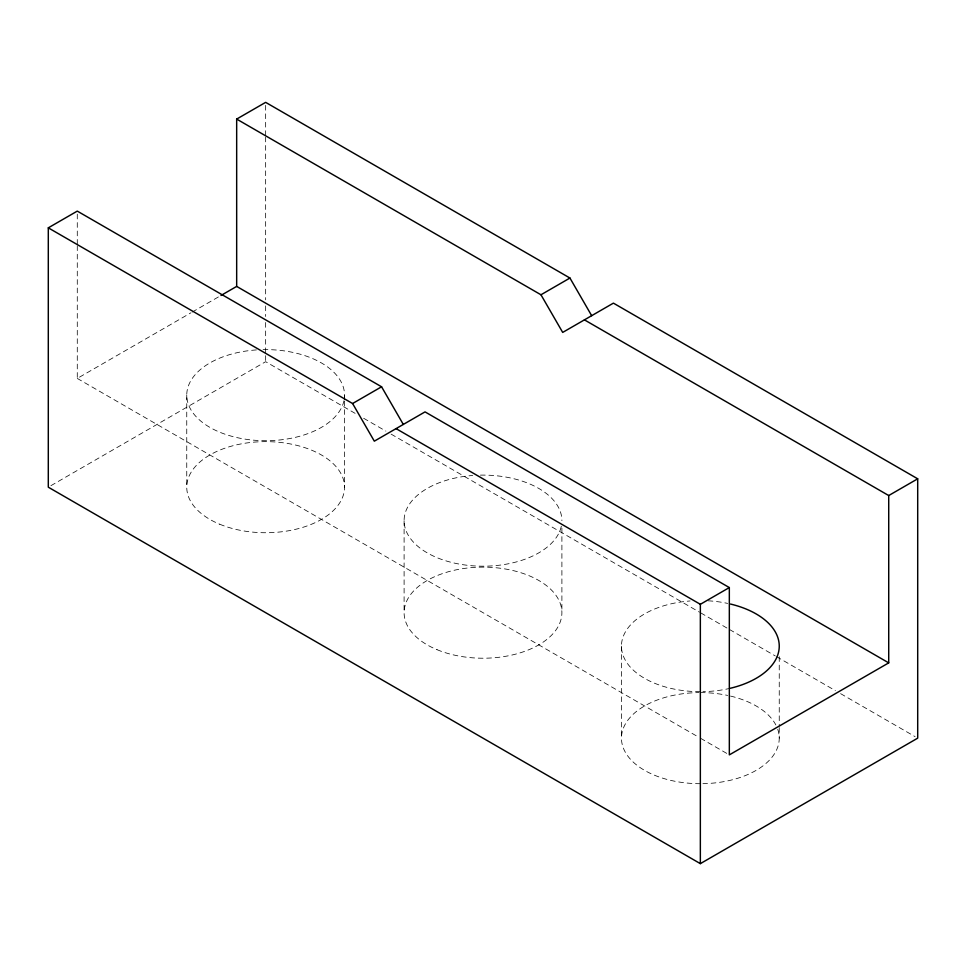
<?xml version="1.0" encoding="UTF-8"?>
<svg xmlns="http://www.w3.org/2000/svg" width="966" height="966" viewBox="0 0 966 966"><rect width="100%" height="100%" fill="white"/><g stroke="black" fill="none" stroke-linecap="round" stroke-linejoin="round"><path stroke-width="0.72" stroke-dasharray="4.83 3.62" d="M77.28 245.787L77.28 378.43L190.942 312.803M192.246 312.054L219.68 296.212M50.908 485.681L265.65 361.695L355.814 413.75M363.651 418.278L385.869 431.102M391.097 434.12L699.481 612.166M700.785 612.927L728.231 628.769M729.535 629.518L775.263 655.926M776.579 656.675L835.373 690.63M840.601 693.648L915.092 736.647M77.28 378.43L699.275 737.529M700.579 738.29L728.026 754.132M779.248 656.687L779.248 726.082M779.248 727.591L779.248 738.157M621.452 646.133L621.452 738.157M561.898 528.185L561.898 612.673M404.102 520.65L404.102 612.673M344.548 395.166L344.548 399.683M344.548 401.192L344.548 487.19M265.65 105.379L265.65 135.53M265.65 137.039L265.65 299.883M265.65 305.908L265.65 316.462M265.65 322.499L265.65 354.16M265.65 355.669L265.65 361.695M186.752 395.166L186.752 487.19M77.28 214.126L77.28 244.277M263.066 349.632A78.898 45.547 0 0 1 344.162 399.622M343.956 400.733A78.898 45.547 0 0 1 261.774 440.653A78.898 45.547 0 0 1 186.776 396.277A78.898 45.547 0 0 1 257.922 349.825M561.306 526.216A78.898 45.547 0 0 1 479.993 566.161A78.898 45.547 0 0 1 404.186 522.763A78.898 45.547 0 0 1 472.7 475.489M480.416 475.127A78.898 45.547 0 0 1 561.898 520.65M777.727 729.27A78.898 45.547 0 0 1 702.934 783.68M700.35 783.704A78.898 45.547 0 0 1 621.464 738.531A78.898 45.547 0 0 1 699.058 692.61M700.35 692.61A78.898 45.547 0 0 1 727.652 695.423M730.538 696.075A78.898 45.547 0 0 1 775.843 724.935M730.538 688.215A78.898 45.547 0 0 1 702.934 691.656M700.35 691.68A78.898 45.547 0 0 1 621.621 649.116A78.898 45.547 0 0 1 690.05 600.973M708.078 600.804A78.898 45.547 0 0 1 727.652 603.4M219.693 524.212A78.898 45.547 0 0 0 344.162 491.646A78.898 45.547 0 0 0 233.096 445.7A78.898 45.547 0 0 0 219.693 524.212M437.043 649.695A78.898 45.547 0 0 0 561.512 617.141A78.898 45.547 0 0 0 450.446 571.184A78.898 45.547 0 0 0 437.043 649.695"/><path stroke-width="1.45" d="M584.43 319.867L888.72 495.546L888.72 662.869L236.67 286.407L236.67 119.084L540.96 294.775L562.695 332.413L613.41 303.131L917.7 478.81L917.7 738.157L700.35 863.64L48.3 487.19L48.3 227.843L77.28 211.107L381.57 386.786L403.305 424.436M236.67 119.084L265.65 102.36L569.94 278.039L591.675 315.689M220.997 295.463L236.67 286.407M48.3 227.843L352.59 403.522L381.57 386.786M540.96 294.775L569.94 278.039M396.06 428.626L700.35 604.305L729.33 587.57L729.33 754.881L888.72 662.869M888.72 495.546L917.7 478.81M729.33 587.57L425.04 411.89L374.325 441.172L352.59 403.522M700.35 604.305L700.35 863.64M730.538 604.052A78.898 45.547 0 0 1 779.248 646.133A78.898 45.547 0 0 1 730.538 688.215"/></g></svg>
